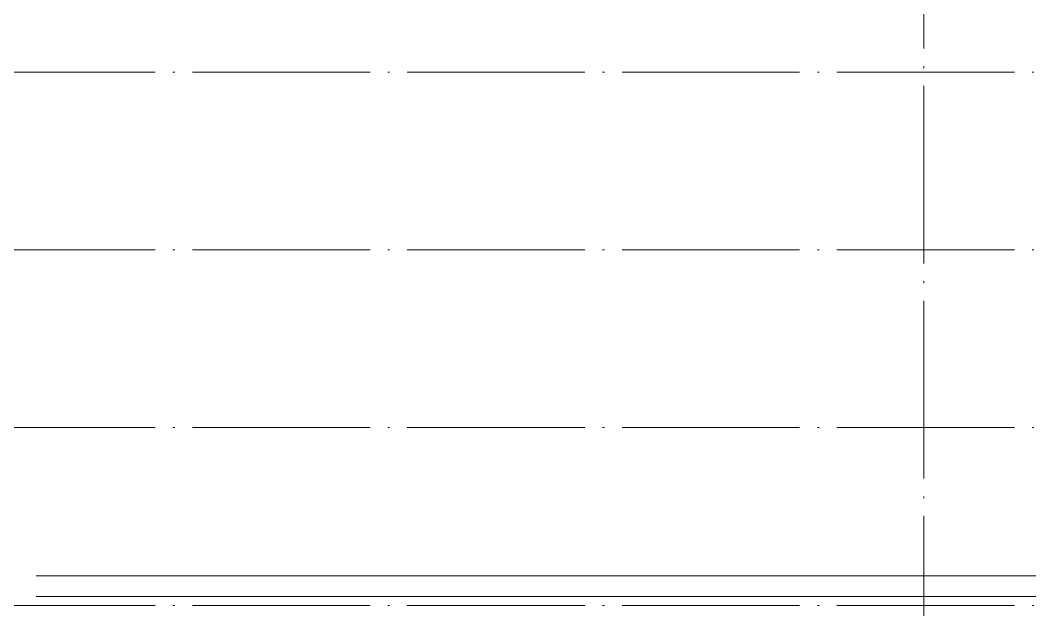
# Model space of a CAD drawing. Extents: x 27938 to 725830, y -209821 to 1628073.
# Drawn here: x 289862 to 293274, y 595934 to 597924 of the extents above; entities that cross this region are included whole.
import ezdxf

# ---------------------------------------------------------------- set-up
doc = ezdxf.new("R2010")
doc.units = 0
doc.header["$LTSCALE"] = 1000
doc.header["$MEASUREMENT"] = 0
doc.linetypes.add('DOTE', pattern=[2.42, 2, -0.2, 0.02, -0.2])
for name, color, linetype, lineweight in [('DOTE', 19, 'DOTE', 9), ('平面-栏杆', 135, 'Continuous', 15), ('平面-看线', 45, 'Continuous', 15)]:
    doc.layers.add(name, color=color, linetype=linetype, lineweight=lineweight)

# ---------------------------------------------------------------- blocks, each defined once
blk = doc.blocks.new('GDGDGRDGDGDR')
at = {"layer": 'DOTE', "linetype": 'DOTE', "ltscale": 0.3}
for p, q in [((292916.6, 612948.8), (292916.6, 593948.8)), ((270116.6, 597748.8), (328916.6, 597748.8)), ((270116.6, 597148.8), (328916.6, 597148.8)), ((270116.6, 596548.8), (328916.6, 596548.8)), ((270116.6, 595948.8), (328916.6, 595948.8))]:
    blk.add_line(p, q, dxfattribs=at)

msp = doc.modelspace()

# ---------------------------------------------------------------- linework, layer by layer
at = {"layer": '平面-栏杆'}
msp.add_line((295816.6, 595978.8), (289916.6, 595978.8), dxfattribs=at)
at = {"layer": '平面-看线'}
msp.add_line((295816.6, 596048.8), (289916.6, 596048.8), dxfattribs=at)

# ---------------------------------------------------------------- block references
msp.add_blockref('GDGDGRDGDGDR', (0, 0))

doc.saveas('drawing.dxf')
